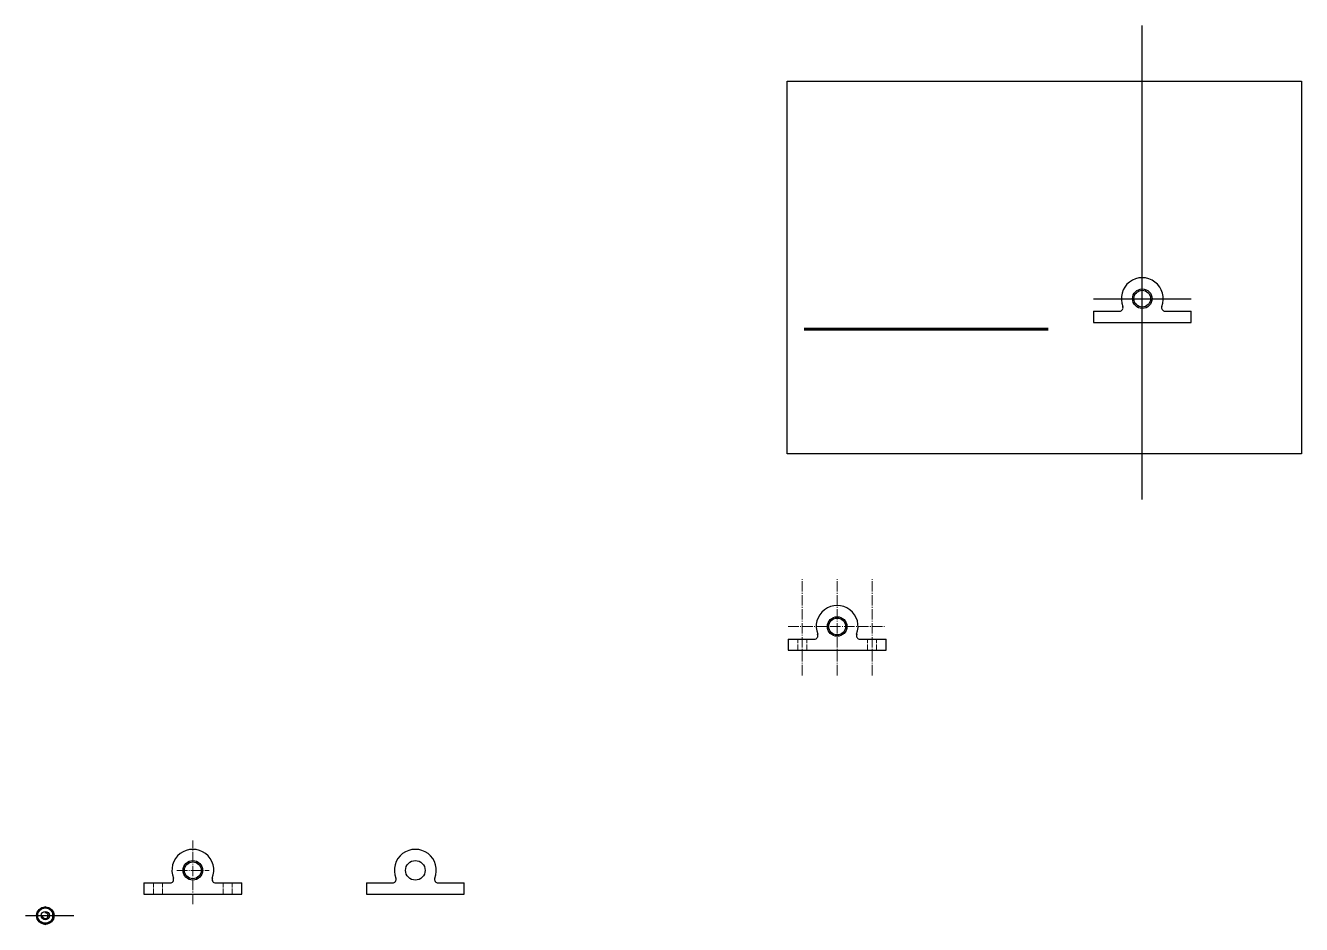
# Model space of a CAD drawing. Header units: millimetres. Extents: x -215307 to 5000, y -206820 to 5000.
# Drawn here: x -189916 to -188090, y -35549 to -34263 of the extents above; entities that cross this region are included whole.
import ezdxf

# ---------------------------------------------------------------- set-up
doc = ezdxf.new("R2010")
doc.units = ezdxf.units.MM
doc.header["$MEASUREMENT"] = 0
doc.linetypes.add('ОСЕВАЯ', pattern=[20, 15, -2, 1, -2])
doc.layers.add('01_!!!', color=1, linetype='Continuous', lineweight=60, plot=False)
doc.layers.add('01_Оси', color=4, linetype='ОСЕВАЯ', lineweight=13)
doc.layers.add('01_Чертежная', color=7, linetype='Continuous')
doc.layers.add('БОЛТ', color=1, linetype='Continuous')
picture_1 = doc.add_image_def('image1.gif', size_in_pixel=(1700, 1231))

# ---------------------------------------------------------------- blocks, each defined once
blk = doc.blocks.new('опорный подшип_01')
at = {"layer": '01_Чертежная', "color": 2}
for p, q in [((-27.8, 22.9), (-28, 22.9)), ((27.8, 22.9), (28, 22.9)), ((-70, 16), (-70, 0)), ((-70, 16), (-32.6, 16)), ((-70, 0), (70, 0)), ((32.6, 16), (70, 16)), ((70, 0), (70, 16))]:
    blk.add_line(p, q, dxfattribs=at)
blk.add_circle((0, 34), 14, dxfattribs=at)
for centre, radius, start, end in [((0, 34), 30, 338.1851, 201.8149), ((-32.6, 21), 5.04, 270, 22.3391), ((32.6, 21), 5.04, 157.6609, 270)]:
    blk.add_arc(centre, radius, start, end, dxfattribs=at)

msp = doc.modelspace()

# ---------------------------------------------------------------- linework, layer by layer
at = {"layer": '01_!!!'}
msp.add_line((-188801.5, -34697.2), (-188452.2, -34697.2), dxfattribs=at)
at = {"layer": '01_Оси'}
for p, q in [((-188804.5, -35193), (-188804.5, -35053)), ((-188754.5, -35193), (-188754.5, -35053)), ((-188704.5, -35193), (-188704.5, -35053)), ((-188824.5, -35123), (-188684.5, -35123)), ((-189676.9, -35520.4), (-189676.9, -35429.1)), ((-189699.7, -35471.9), (-189653.5, -35471.9))]:
    msp.add_line(p, q, dxfattribs=at)
at = {"layer": '01_Оси', "ltscale": 0.5}
for p, q in [((-188811, -35157), (-188811, -35141)), ((-188798, -35157), (-188798, -35141)), ((-188711, -35157), (-188711, -35141)), ((-188698, -35157), (-188698, -35141)), ((-189733.4, -35505.9), (-189733.4, -35489.9)), ((-189720.4, -35505.9), (-189720.4, -35489.9)), ((-189633.4, -35505.9), (-189633.4, -35489.9)), ((-189620.4, -35505.9), (-189620.4, -35489.9))]:
    msp.add_line(p, q, dxfattribs=at)
at = {"layer": '01_Чертежная', "color": 5}
for p, q in [((-188317.7, -34941), (-188317.7, -34262.9)), ((-188345.5, -34664.9), (-188345.7, -34664.9)), ((-188289.9, -34664.9), (-188289.7, -34664.9))]:
    msp.add_line(p, q, dxfattribs=at)
at = {"layer": '01_Чертежная', "color": 1}
for p, q in [((-188387.7, -34653.8), (-188247.7, -34653.8)), ((-188387.7, -34671.8), (-188387.7, -34687.8)), ((-188387.7, -34671.8), (-188350.3, -34671.8)), ((-188387.7, -34687.8), (-188247.7, -34687.8)), ((-188285.1, -34671.8), (-188247.7, -34671.8)), ((-188247.7, -34687.8), (-188247.7, -34671.8))]:
    msp.add_line(p, q, dxfattribs=at)
at = {"layer": '01_Чертежная', "color": 2}
for p, q in [((-188824.5, -35141), (-188824.5, -35157)), ((-188824.5, -35141), (-188787.1, -35141)), ((-188782.3, -35134.2), (-188782.5, -35134.2)), ((-188726.7, -35134.2), (-188726.5, -35134.2)), ((-188721.9, -35141), (-188684.5, -35141)), ((-188684.5, -35157), (-188684.5, -35141)), ((-188824.5, -35157), (-188684.5, -35157)), ((-189746.9, -35489.9), (-189746.9, -35505.9)), ((-189746.9, -35489.9), (-189709.4, -35489.9)), ((-189704.7, -35483), (-189704.8, -35483)), ((-189649.1, -35483), (-189648.9, -35483)), ((-189644.3, -35489.9), (-189606.9, -35489.9)), ((-189606.9, -35505.9), (-189606.9, -35489.9)), ((-189746.9, -35505.9), (-189606.9, -35505.9))]:
    msp.add_line(p, q, dxfattribs=at)
at = {"layer": '01_Чертежная', "color": 5}
msp.add_circle((-188317.7, -34653.8), 14, dxfattribs=at)
at = {"layer": '01_Чертежная', "color": 3}
msp.add_circle((-188317.7, -34653.8), 12, dxfattribs=at)
at = {"layer": '01_Чертежная', "color": 2}
for centre, radius in [((-188754.5, -35123), 14), ((-188754.5, -35123), 12), ((-189676.9, -35471.9), 14), ((-189676.9, -35471.9), 12)]:
    msp.add_circle(centre, radius, dxfattribs=at)
at = {"layer": '01_Чертежная', "color": 5}
for centre, radius, start, end in [((-188317.7, -34653.8), 30, 338.1851, 201.8149), ((-188350.3, -34666.7), 5.04, 270, 22.3391), ((-188285.1, -34666.7), 5.04, 157.6609, 270)]:
    msp.add_arc(centre, radius, start, end, dxfattribs=at)
at = {"layer": '01_Чертежная', "color": 2}
for centre, radius, start, end in [((-188754.5, -35123), 30, 338.1851, 201.8149), ((-188787.1, -35136), 5.04, 270, 22.3391), ((-188721.9, -35136), 5.04, 157.6609, 270), ((-189676.9, -35471.9), 30, 338.1851, 201.8149), ((-189709.4, -35484.9), 5.04, 270, 22.3391), ((-189644.3, -35484.9), 5.04, 157.6609, 270)]:
    msp.add_arc(centre, radius, start, end, dxfattribs=at)
at = {"layer": 'БОЛТ'}
msp.add_line((-189916.5, -35536.7), (-189847.4, -35536.7), dxfattribs=at)
msp.add_lwpolyline([(-189877.2, -35530.4), (-189888.1, -35524.1), (-189899.1, -35530.4), (-189899.1, -35543.1), (-189888.1, -35549.4), (-189877.2, -35543.1)], close=True, dxfattribs=at)
for radius in [12.5, 10.9, 6]:
    msp.add_circle((-189888.1, -35536.7), radius, dxfattribs=at)
msp.add_arc((-189888.1, -35536.7), 4, 178.765, 96.843, dxfattribs=at)

# ---------------------------------------------------------------- block references
at = {"layer": '01_Чертежная', "color": 5}
msp.add_blockref('опорный подшип_01', (-189358.4, -35505.9), dxfattribs=at)

# ---------------------------------------------------------------- pictures from other files: only their frames are drawn
at = {"layer": '01_Чертежная'}
image = msp.add_image(picture_1, insert=(-188826.1, -34875.7), size_in_units=(736.3, 533.2), dxfattribs=at)
image.dxf.flags = 7

doc.saveas('drawing.dxf')
